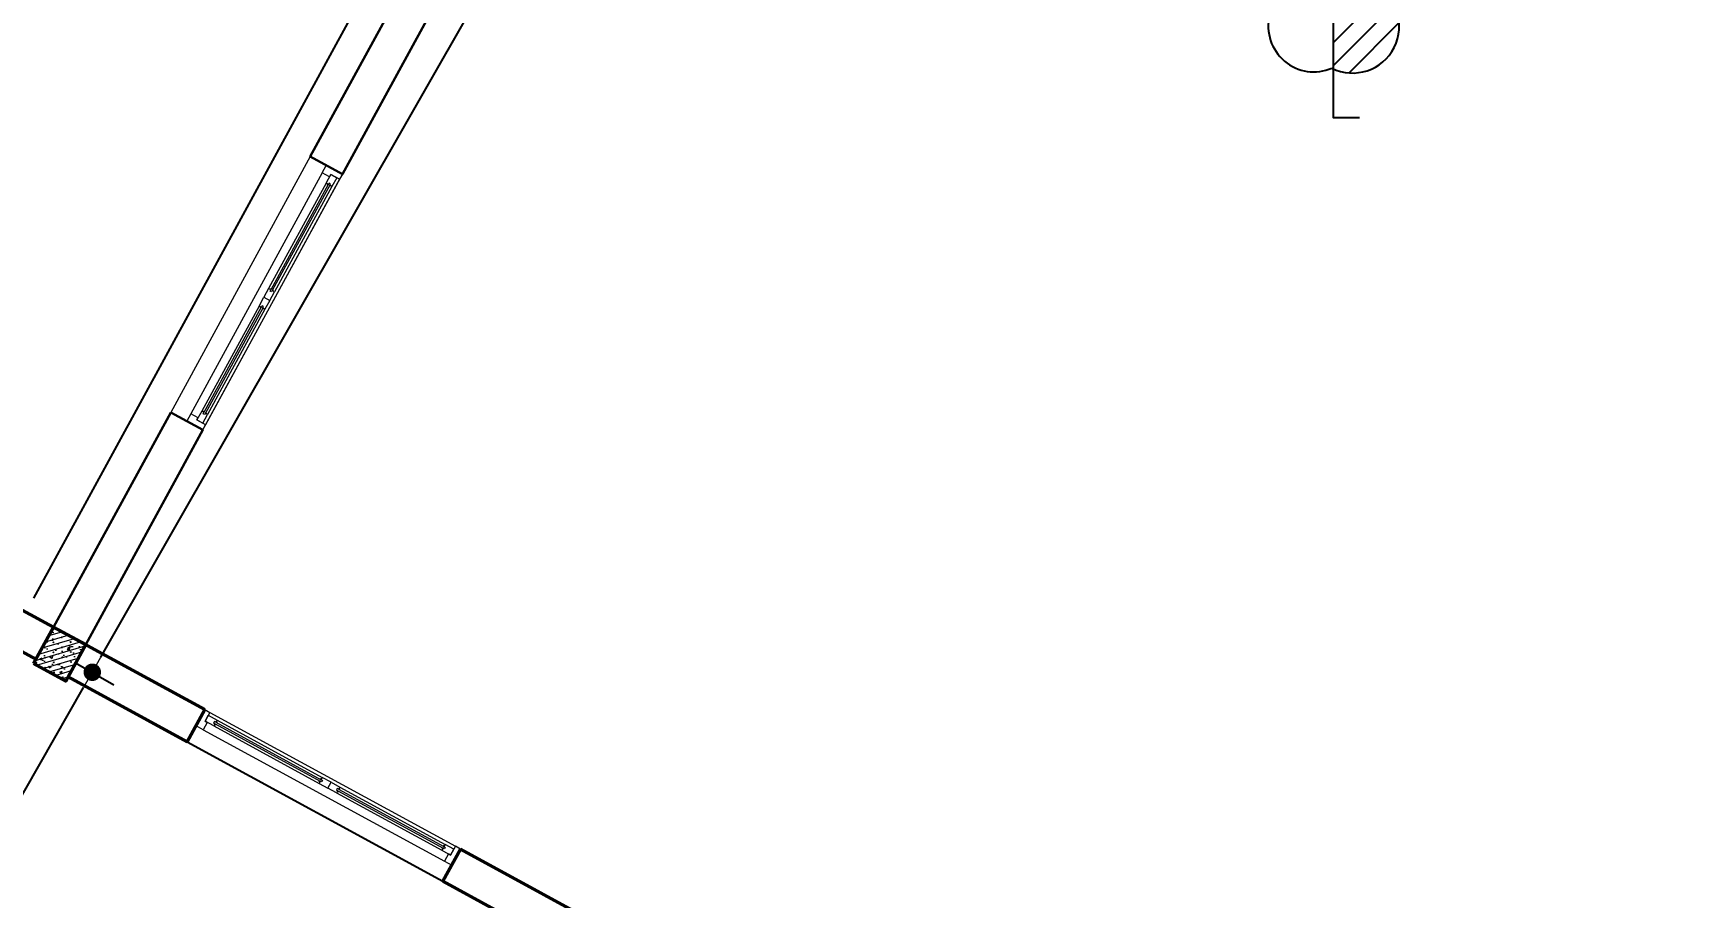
# Model space of a CAD drawing. Header units: millimetres. Extents: x -1055201 to -457681, y -323938 to 182808.
# Drawn here: x -728531 to -718515, y 161686 to 166879 of the extents above; entities that cross this region are included whole.
import ezdxf
from ezdxf.enums import TextEntityAlignment as Align
from ezdxf.xclip import XClip

# ---------------------------------------------------------------- set-up
doc = ezdxf.new("R2010")
doc.units = ezdxf.units.MM
doc.header["$LTSCALE"] = 5
doc.header["$XCLIPFRAME"] = 0
doc.linetypes.add('CENTER2', pattern=[28.575, 19.05, -3.175, 3.175, -3.175])
doc.layers.get('0').update_dxf_attribs({"linetype": 'CENTER2'})
for name, color, linetype, lineweight in [('cat1', 30, 'Continuous', 50), ('cat2', 22, 'Continuous', 30), ('ISO', 153, 'Continuous', 13), ('LC Dim', 8, 'Continuous', 18), ('LC Hatch', 252, 'Continuous', 9), ('LC Net dam2', 6, 'Continuous', 40), ('LC Net thay', 7, 'Continuous', 25), ('thay1', 63, 'Continuous', 18)]:
    doc.layers.add(name, color=color, linetype=linetype, lineweight=lineweight)
for name, color, linetype in [('KYHIEU', 7, 'Continuous'), ('NHA', 2, 'Continuous'), ('Tuongxay', 11, 'Continuous')]:
    doc.layers.add(name, color=color, linetype=linetype)
doc.styles.add('HOATBIF', font='hoatbif.shx', dxfattribs={"width": 0.75})
doc.styles.add('VnArialH', font='VHARIAL.TTF')
doc.dimstyles.new('Copy of 1-110', dxfattribs={"dimscale": 110, "dimtxt": 2.5, "dimasz": 0.35, "dimexe": 0.5, "dimexo": 0, "dimgap": 0.8, "dimtad": 1, "dimdec": 0, "dimzin": 0, "dimdsep": 46, "dimtxsty": 'HOATBIF', "dimblk1": 'DOT', "dimblk2": 'DOT', "dimsah": 1, "dimcen": -1, "dimdle": 1, "dimclrd": 256, "dimclre": 256, "dimclrt": 4, "dimadec": 3, "dimazin": 2, "dimtfac": 0.333333, "dimtdec": 0, "dimtix": 1, "dimtmove": 2, "dimatfit": 3, "dimldrblk": 'DOT', "dimfxl": 1, "dimtvp": 0.833333, "dimtolj": 1, "dimtzin": 0, "dimarcsym": 0})

# ---------------------------------------------------------------- blocks, each defined once
blk = doc.blocks.new('C')
at = {"color": 3, "linetype": 'Continuous'}
for p, q in [((0, 1.628), (0.01, 1.638)), ((0, 1.559), (0.071, 1.63)), ((0, 1.42), (0.162, 1.582)), ((0, 1.282), (0.222, 1.504)), ((0, 1.143), (0.244, 1.387)), ((0, 1.004), (0.219, 1.223)), ((0, 0.866), (0.306, 1.172)), ((0, 0.727), (0.363, 1.09)), ((0, 0.589), (0.377, 0.965)), ((0, 0.45), (0.304, 0.754)), ((0.265, 0.784), (0.265, 0.784)), ((0.304, 0.754), (0.304, 0.754)), ((0.338, 0.719), (0.338, 0.719)), ((0, 0.312), (0.365, 0.676)), ((0.365, 0.676), (0.365, 0.676)), ((0.385, 0.627), (0.385, 0.627)), ((0.096, 0.269), (0.396, 0.569)), ((0.396, 0.569), (0.396, 0.569)), ((0.392, 0.496), (0.392, 0.496)), ((0.038, 0.28), (0.038, 0.28)), ((0.096, 0.269), (0.096, 0.269)), ((0.169, 0.273), (0.169, 0.273))]:
    blk.add_line(p, q, dxfattribs=at)
blk.add_lwpolyline([(0, 1.638), (0, 0), (0.158, 0)], dxfattribs=at)
for centre, radius, start, end in [((0.046, 1.419), 0.224, 101.8768, 232.5489), ((0.011, 1.405), 0.233, 312.41, 92.7521), ((-0.123, 1.027), 0.217, 81.1947, 255.8995), ((0.151, 1.004), 0.229, 294.0892, 85.6043), ((-0.115, 0.549), 0.274, 102.8246, 293.3267), ((0.118, 0.547), 0.279, 243.3664, 63.1012)]:
    blk.add_arc(centre, radius, start, end, dxfattribs=at)
blk = doc.blocks.new('Nen ht')
at = {"layer": 'NHA', "color": 250, "elevation": -2370, "flags": 128}
blk.add_lwpolyline([(36178, 51464), (34102, 47659)], dxfattribs=at)
at = {"layer": 'Tuongxay', "color": 250, "xscale": 1000, "yscale": 1000, "zscale": 1300.000000046566}
blk.add_blockref('C', (41908, 50546, 399), dxfattribs=at)
at = {"layer": 'KYHIEU', "color": 250, "lineweight": 0, "style": 'VnArialH', "width": 0.6}
for tag, p in [('DC-02', (-46804, -9650, -10682)), ('2.478', (-46804, -10928, -10682))]:
    blk.add_attdef(tag, text='', height=756, dxfattribs=at).set_placement(p, align=Align.CENTER)
blk = doc.blocks.new('*U45')
for p, q in [((35, 0), (1715, 0)), ((935, -20), (1655, -20)), ((935, -60), (1655, -60)), ((50, -110), (1700, -110))]:
    blk.add_line(p, q)
at = {"color": 8, "lineweight": 5}
for p, q in [((95, -20), (815, -20)), ((95, -35), (815, -35)), ((95, -45), (815, -45)), ((95, -60), (815, -60)), ((935, -20), (1655, -20)), ((935, -35), (1655, -35)), ((935, -45), (1655, -45)), ((935, -60), (1655, -60))]:
    blk.add_line(p, q, dxfattribs=at)
for points in [[(0, 0), (35, 0), (35, -60), (50, -60), (50, -110), (0, -110), (0, 0)], [(1750, 0), (1715, 0), (1715, -60), (1700, -60), (1700, -110), (1750, -110), (1750, 0)], [(935, -45), (935, -60), (875, -60), (875, -20), (935, -20), (935, -35), (925, -35), (925, -45), (935, -45)], [(1655, -45), (1655, -60), (1715, -60), (1715, -20), (1655, -20), (1655, -35), (1665, -35), (1665, -45), (1655, -45)]]:
    blk.add_lwpolyline(points)
for points in [[(35, -20), (95, -20), (95, -35), (85, -35), (85, -45), (95, -45), (95, -60), (35, -60)], [(875, -20), (815, -20), (815, -35), (825, -35), (825, -45), (815, -45), (815, -60), (875, -60)]]:
    blk.add_lwpolyline(points, close=True)
for points in [[(95, -29, -0.312187), (102, -35, -0.312187)], [(95, -51, 0.312187), (102, -45, 0.312187)], [(815, -29, 0.312187), (808, -35, 0.312187)], [(815, -51, -0.312187), (808, -45, -0.312187)]]:
    blk.add_lwpolyline(points, format="xyb", dxfattribs=at)
for centre, start, end in [((934, -37), 14.2151, 83.5658), ((934, -43), 276.4342, 345.7849), ((1656, -37), 96.4342, 165.7849), ((1656, -43), 194.2151, 263.5658)]:
    blk.add_arc(centre, 8.25, start, end, dxfattribs=at)
blk = doc.blocks.new('*U60')
for p, q in [((35, 0), (1715, 0)), ((935, -20), (1655, -20)), ((935, -60), (1655, -60)), ((50, -110), (1700, -110))]:
    blk.add_line(p, q)
at = {"color": 8, "lineweight": 5}
for p, q in [((95, -20), (815, -20)), ((95, -35), (815, -35)), ((95, -45), (815, -45)), ((95, -60), (815, -60)), ((935, -20), (1655, -20)), ((935, -35), (1655, -35)), ((935, -45), (1655, -45)), ((935, -60), (1655, -60))]:
    blk.add_line(p, q, dxfattribs=at)
for points in [[(0, 0), (35, 0), (35, -60), (50, -60), (50, -110), (0, -110), (0, 0)], [(1750, 0), (1715, 0), (1715, -60), (1700, -60), (1700, -110), (1750, -110), (1750, 0)], [(935, -45), (935, -60), (875, -60), (875, -20), (935, -20), (935, -35), (925, -35), (925, -45), (935, -45)], [(1655, -45), (1655, -60), (1715, -60), (1715, -20), (1655, -20), (1655, -35), (1665, -35), (1665, -45), (1655, -45)]]:
    blk.add_lwpolyline(points)
for points in [[(35, -20), (95, -20), (95, -35), (85, -35), (85, -45), (95, -45), (95, -60), (35, -60)], [(875, -20), (815, -20), (815, -35), (825, -35), (825, -45), (815, -45), (815, -60), (875, -60)]]:
    blk.add_lwpolyline(points, close=True)
for points in [[(95, -29, -0.312187), (102, -35, -0.312187)], [(95, -51, 0.312187), (102, -45, 0.312187)], [(815, -29, 0.312187), (808, -35, 0.312187)], [(815, -51, -0.312187), (808, -45, -0.312187)]]:
    blk.add_lwpolyline(points, format="xyb", dxfattribs=at)
for centre, start, end in [((934, -37), 14.2151, 83.5658), ((934, -43), 276.4342, 345.7849), ((1656, -37), 96.4342, 165.7849), ((1656, -43), 194.2151, 263.5658)]:
    blk.add_arc(centre, 8.25, start, end, dxfattribs=at)
blk = doc.blocks.new('Nhaf hiệu bộ')
at = {"layer": 'LC Hatch', "ltscale": 2}
h = blk.add_hatch(dxfattribs=at)
h.set_pattern_fill('BETONG', color=256, scale=20, pattern_type=2)
h.set_pattern_definition([(360, (-17595.02, 75865.2), (3e-14, 103.92305), [2.5, -57.5]), (360, (-17595.02, 75869.53), (3e-14, 103.92305), [2.5, -57.5]), (120, (-17595.02, 75865.2), (-90, -51.96152), [2.5, -57.5]), (120, (-17591.27, 75867.36), (-90, -51.96152), [2.5, -57.5]), (360, (-17565.02, 75917.16), (3e-14, 103.92305), [2.5, -57.5]), (360, (-17565.02, 75921.49), (3e-14, 103.92305), [2.5, -57.5]), (120, (-17565.02, 75917.16), (-90, -51.96152), [2.5, -57.5]), (120, (-17561.27, 75919.33), (-90, -51.96152), [2.5, -57.5]), (60, (-17592.52, 75865.2), (-90, 51.96152), [2.5, -57.5]), (60, (-17596.27, 75867.36), (-90, 51.96152), [2.5, -57.5]), (60, (-17562.52, 75813.24), (-90, 51.96152), [2.5, -57.5]), (60, (-17566.27, 75815.4), (-90, 51.96152), [2.5, -57.5]), (45, (-17595.016, 75865.2), (-21.213203, 21.213203), []), (50, (-17595.02, 75865.2), (143.45204, -12.55043), [15, -165]), (355, (-17595.02, 75865.2), (-27.75027, 150.43843), [12, -132]), (100.4514, (-17583.06, 75864.15), (115.70188, 137.8879), [12.74804, -140.22842]), (46.1842, (-17595.02, 75905.2), (213.4482, -33.1038), [22.5, -247.5]), (96.6356, (-17577.23, 75902.44), (186.93254, 194.8236), [19.12206, -210.3426]), (351.1842, (-17595.02, 75905.2), (186.9324, 194.8237), [18, -198]), (21, (-17575.02, 75895.2), (119.38141, -80.52378), [15, -165]), (326, (-17575.02, 75895.2), (48.66307, 145.03), [12, -132]), (71.4514, (-17565.07, 75888.49), (168.04453, 64.5061), [12.74804, -140.22842]), (37.5, (-17595.016, 75865.2), (2.43197, 66.57877), [0, -130.4, 0, -134, 0, -132.5]), (7.5, (-17595.016, 75865.2), (52.61391, 78.88234), [0, -76.4, 0, -127.4, 0, -50.5]), (327.5, (-17639.616, 75865.2), (106.764487, -4.510974), [0, -50, 0, -156, 0, -207]), (317.5, (-17659.62, 75865.2), (116.63723, 20.021), [0, -65, 0, -103.6, 0, -147])])
h.paths.add_polyline_path([(7420, 9220), (7200, 9220), (7200, 8970), (7420, 8970)])
at = {"layer": 'cat1', "ltscale": 2}
for p, q in [((6910, 9220), (8235, 9220)), ((8235, 9000), (8235, 9220)), ((9985, 9220), (12700, 9220)), ((9985, 9000), (9985, 9220)), ((6910, 9000), (7200, 9000)), ((7420, 9000), (8235, 9000)), ((9985, 9000), (10800, 9000))]:
    blk.add_line(p, q, dxfattribs=at)
at = {"layer": 'cat2'}
for p, q in [((7200, 12440), (7420, 12440)), ((7200, 10690), (7420, 10690))]:
    blk.add_line(p, q, dxfattribs=at)
for points in [[(7200, 13640), (7420, 13640), (7420, 12440)], [(7200, 13420), (7200, 12440)], [(7200, 10690), (7200, 9220)], [(7420, 10690), (7420, 9220)]]:
    blk.add_lwpolyline(points, dxfattribs=at)
at = {"layer": 'LC Net dam2', "ltscale": 2}
blk.add_lwpolyline([(7200, 8970), (7420, 8970), (7420, 9220), (7200, 9220)], close=True, dxfattribs=at)
at = {"layer": 'LC Net thay', "ltscale": 2}
blk.add_line((8235, 9000), (9985, 9000), dxfattribs=at)
at = {"layer": 'thay1'}
blk.add_lwpolyline([(7200, 10690), (7420, 10690), (7420, 12440), (7200, 12440)], close=True, dxfattribs=at)
at = {"layer": 'ISO', "rotation": 269.9999999999999}
blk.add_blockref('*U60', (7420, 12440), dxfattribs=at)
at = {"layer": 'ISO'}
blk.add_blockref('*U45', (8235, 9220), dxfattribs=at)
blk = doc.blocks.new('DOT')
at = {"color": 0, "linetype": 'ByBlock'}
blk.add_line((-0.5, 0), (-1, 0), dxfattribs=at)
at = {"color": 0, "linetype": 'ByBlock', "const_width": 0.5}
blk.add_lwpolyline([(-0.25, 0, 1), (0.25, 0, 1)], format="xyb", close=True, dxfattribs=at)
blk = doc.blocks.new('*D96')
at = {"layer": 'Defpoints', "color": 0, "transparency": 16777216}
for p in [(-703564, 168550), (-701624, 167490), (-724980, 129511, -151)]:
    blk.add_point(p, dxfattribs=at)
at = {"layer": 'LC Dim', "lineweight": -2, "transparency": 16777216}
for p, q in [((-703564, 168550), (-701493, 167418)), ((-722924, 128508), (-701675, 167398)), ((-724980, 129511), (-722843, 128344))]:
    blk.add_line(p, q, dxfattribs=at)
at = {"layer": 'LC Dim', "lineweight": -2, "transparency": 16777216, "xscale": 105, "yscale": 105, "zscale": 105}
for p, rotation in [((-701624, 167490), 61.34759104070089), ((-722975, 128416), 241.3475910407009)]:
    blk.add_blockref('DOT', p, dxfattribs=dict(at, rotation=rotation))
at = {"layer": 'LC Dim', "color": 4, "transparency": 16777216, "insert": (-712839, 148248), "char_height": 750, "attachment_point": 5, "rotation": 61.3476, "style": 'HOATBIF'}
blk.add_mtext('\\A1;44.53', dxfattribs=at)
blk = doc.blocks.new('_Dot')
at = {"color": 0, "linetype": 'ByBlock', "lineweight": -2}
blk.add_line((-0.5, 0), (-1, 0), dxfattribs=at)
at = {"color": 0, "linetype": 'ByBlock', "const_width": 0.5}
blk.add_lwpolyline([(-0.25, 0, 1), (0.25, 0, 1)], format="xyb", close=True, dxfattribs=at)
blk = doc.blocks.new('*D107')
at = {"layer": 'Defpoints', "color": 0, "transparency": 16777216}
for p in [(-728277, 163096, 2611), (-728177, 163040), (-732580, 155209, 2611)]:
    blk.add_point(p, dxfattribs=at)
at = {"layer": 'LC Dim', "lineweight": -2, "transparency": 16777216}
for p, q in [((-728277, 163096), (-728047, 162965)), ((-732582, 155331), (-728229, 162948)), ((-732580, 155209), (-732764, 155314))]:
    blk.add_line(p, q, dxfattribs=at)
at = {"layer": 'LC Dim', "lineweight": -2, "transparency": 16777216, "xscale": 105, "yscale": 105, "zscale": 105}
for p, rotation in [((-728177, 163040), 60.25926350818931), ((-732634, 155240), 240.2592635081893)]:
    blk.add_blockref('DOT', p, dxfattribs=dict(at, rotation=rotation))
at = {"layer": 'LC Dim', "color": 4, "transparency": 16777216, "insert": (-730940, 159445), "char_height": 750, "attachment_point": 5, "rotation": 60.2593, "style": 'HOATBIF', "bg_fill": 3, "box_fill_scale": 1.1, "bg_fill_color": 256, "bg_fill_true_color": 13158600, "bg_fill_transparency": 0}
blk.add_mtext('\\A1;8.98', dxfattribs=at)
blk = doc.blocks.new('*D108')
at = {"layer": 'Defpoints', "color": 0, "transparency": 16777216}
for p in [(-720957, 175677), (-720798, 175586, 2366), (-728277, 163096, 2611)]:
    blk.add_point(p, dxfattribs=at)
at = {"layer": 'LC Dim', "lineweight": -2, "transparency": 16777216}
for p, q in [((-720798, 175586), (-721087, 175751)), ((-728125, 163131), (-721009, 175586)), ((-728277, 163096), (-728047, 162965))]:
    blk.add_line(p, q, dxfattribs=at)
at = {"layer": 'LC Dim', "lineweight": -2, "transparency": 16777216, "xscale": 105, "yscale": 105, "zscale": 105}
for p, rotation in [((-720957, 175677), 60.25926350818931), ((-728177, 163040), 240.2592635081893)]:
    blk.add_blockref('DOT', p, dxfattribs=dict(at, rotation=rotation))
at = {"layer": 'LC Dim', "color": 4, "transparency": 16777216, "insert": (-725101, 169663), "char_height": 750, "attachment_point": 5, "rotation": 60.2593, "style": 'HOATBIF', "bg_fill": 3, "box_fill_scale": 1.1, "bg_fill_color": 256, "bg_fill_true_color": 13158600, "bg_fill_transparency": 0}
blk.add_mtext('\\A1;14.55', dxfattribs=at)
blk = doc.blocks.new('*D112')
at = {"layer": 'Defpoints', "color": 0, "transparency": 16777216}
for p in [(-736946, 162699, 2611), (-715160, 150886), (-715461, 150358)]:
    blk.add_point(p, dxfattribs=at)
at = {"layer": 'LC Dim', "lineweight": -2, "transparency": 16777216}
for p, q in [((-736946, 162699), (-737048, 162519)), ((-736883, 162597), (-715552, 150410)), ((-715160, 150886), (-715536, 150228))]:
    blk.add_line(p, q, dxfattribs=at)
at = {"layer": 'LC Dim', "lineweight": -2, "transparency": 16777216, "xscale": 105, "yscale": 105, "zscale": 105}
for p, rotation in [((-736974, 162649), 150.2592635081893), ((-715461, 150358), 330.2592635081893)]:
    blk.add_blockref('DOT', p, dxfattribs=dict(at, rotation=rotation))
at = {"layer": 'LC Dim', "color": 4, "transparency": 16777216, "insert": (-725913, 157038), "char_height": 750, "attachment_point": 5, "rotation": 330.2593, "style": 'HOATBIF', "bg_fill": 3, "box_fill_scale": 1.1, "bg_fill_color": 256, "bg_fill_true_color": 13158600, "bg_fill_transparency": 0}
blk.add_mtext('\\A1;24.78', dxfattribs=at)

msp = doc.modelspace()

# ---------------------------------------------------------------- block references
at = {"layer": 'NHA'}
ref = msp.add_blockref('Nen ht', (-762631.616, 115826.356, 41.497), dxfattribs=at)
XClip(ref).set_block_clipping_path([(-36969.0091810265, -21518.5280143177), (72831.0680443905, 66381.4719856854)])

# ---------------------------------------------------------------- next in the draw order: block references
at = {"layer": 'NHA', "rotation": 331.3859695635566}
msp.add_blockref('Nhaf hiệu bộ', (-739145.995, 158665.489, 281.744), dxfattribs=at)

# ---------------------------------------------------------------- next in the draw order: dimensions: what is measured, and where the dimension line sits
at = {"layer": 'LC Dim'}
for base, p1, p2, angle, override, picture, middle in [((-701624.347, 167490.321), (-724979.771, 129511.346, -150.838), (-703563.667, 168549.976), 241.347591, {"dimscale": 300, "dimdec": 2, "dimlfac": 0.001}, '*D96', (-712839.281, 148247.97)), ((-728177.372, 163039.512, -2329), (-732579.552, 155208.566, 281.744), (-728276.574, 163096.189, 281.744), 60.2592635, {"dimscale": 300, "dimdec": 2, "dimlfac": 0.001, "dimtfill": 1}, '*D107', (-730939.554, 159444.609, -2329))]:
    dim = msp.add_linear_dim(base=base, p1=p1, p2=p2, angle=angle, dimstyle='Copy of 1-110', override=override, dxfattribs=at)
    dim.commit()
    dim.dimension.update_dxf_attribs({"geometry": picture, "text_midpoint": middle})

# ---------------------------------------------------------------- next in the draw order: dimensions: what is measured, and where the dimension line sits
for base, p1, p2, angle, picture, middle in [((-720957.156, 175677.011, -2329), (-728276.574, 163096.189, 281.744), (-720797.736, 175585.929, 37.298), 60.2592635, '*D108', (-725101.256, 169663.348, -2329)), ((-715461.31, 150358.379, -2329), (-736945.618, 162698.915, 281.744), (-715159.806, 150886.099, -2329), 330.2592635, '*D112', (-725912.559, 157037.816, -2329))]:
    dim = msp.add_linear_dim(base=base, p1=p1, p2=p2, angle=angle, dimstyle='Copy of 1-110', override={"dimscale": 300, "dimdec": 2, "dimlfac": 0.001, "dimtfill": 1}, dxfattribs=at)
    dim.commit()
    dim.dimension.update_dxf_attribs({"geometry": picture, "text_midpoint": middle})

doc.saveas('drawing.dxf')
